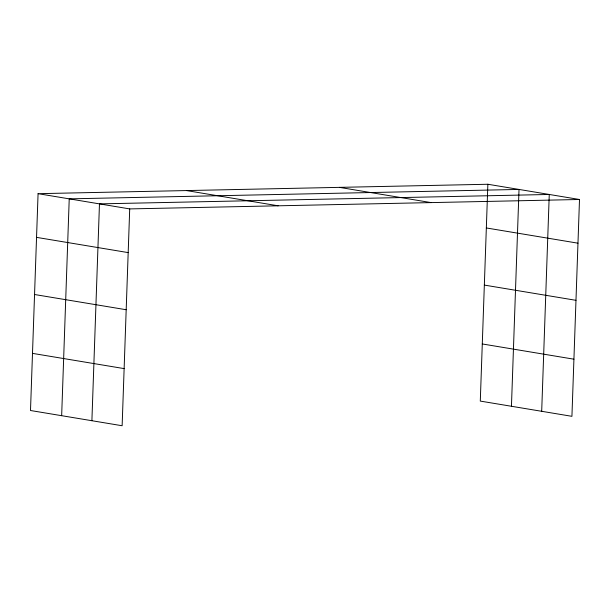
<?xml version="1.0" encoding="UTF-8"?>
<svg xmlns="http://www.w3.org/2000/svg" width="610" height="610" viewBox="0 0 610 610"><rect width="100%" height="100%" fill="white"/><g stroke="black" fill="none" stroke-linecap="round" stroke-linejoin="round"><path stroke-width="0.91" d="M38.072 193.675L30.5 410.507L122.137 425.742L129.709 208.91L38.072 193.675L487.863 184.258L579.5 199.493L571.928 416.325L480.291 401.09L487.863 184.258M61.656 415.684L69.227 198.852L519.018 189.435L511.447 406.275M91.896 420.717L99.468 203.877L549.259 194.468L541.688 411.3M129.709 208.91L579.5 199.493M339.435 187.369L431.072 202.596M486.338 227.957L577.975 243.184M186.507 190.572L278.137 205.799M484.348 285.091L575.977 300.318M36.547 237.366L128.184 252.601M482.289 343.956L573.926 359.191M34.549 294.508L126.186 309.735M32.498 353.373L124.127 368.6"/></g></svg>
